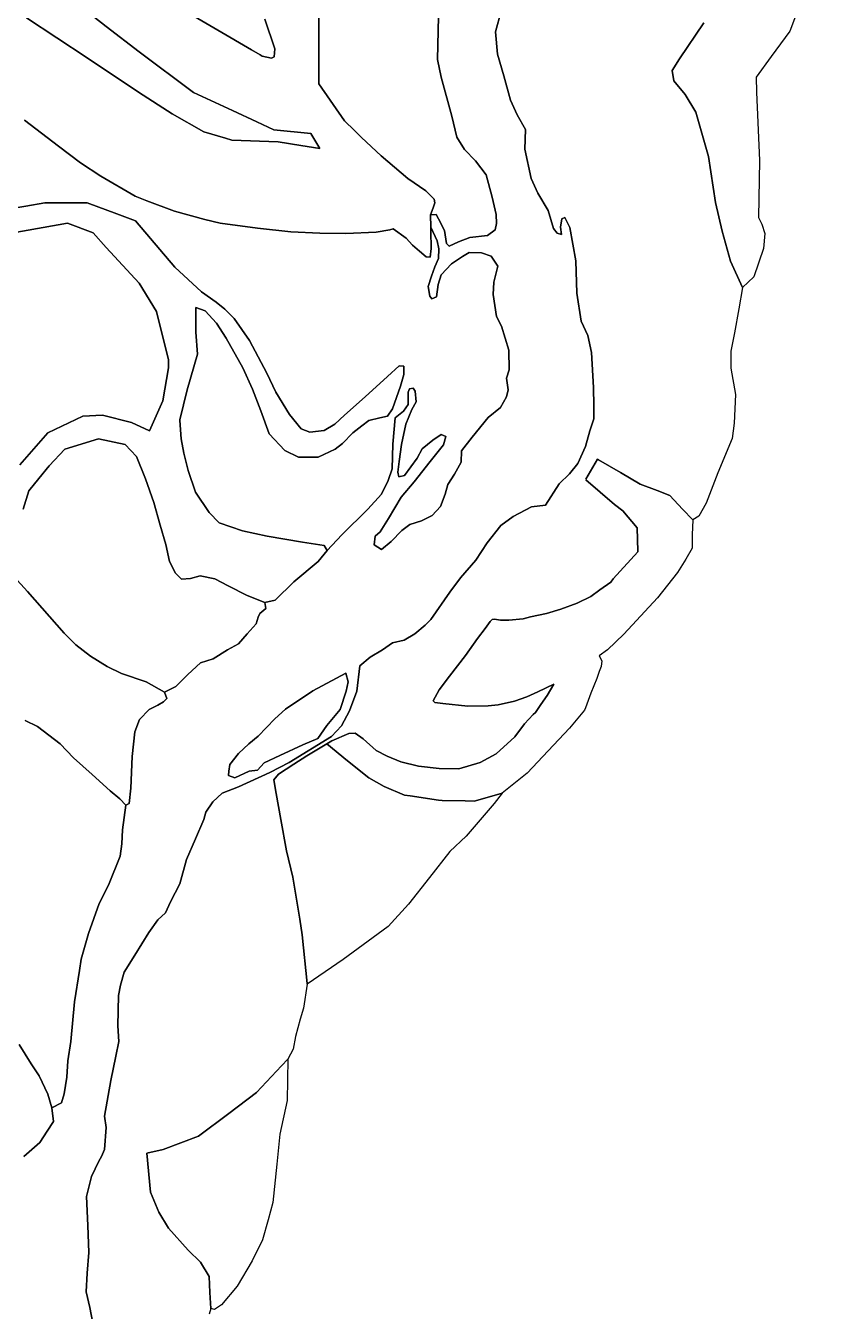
# Model space of a CAD drawing. Header units: inches. Extents: x 288635 to 1232953, y 676945 to 1655780.
# Drawn here: x 530621 to 544893, y 1377011 to 1399576 of the extents above; entities that cross this region are included whole.
import ezdxf

# ---------------------------------------------------------------- set-up
doc = ezdxf.new("R2010")
doc.units = ezdxf.units.IN
doc.header["$MEASUREMENT"] = 0
doc.layers.add('Images', color=7, linetype='Continuous')
picture_1 = doc.add_image_def('image4.jpg', size_in_pixel=(1536, 2752))
picture_2 = doc.add_image_def('image5.jpg', size_in_pixel=(2644, 3704))

msp = doc.modelspace()

# ---------------------------------------------------------------- linework, layer by layer
at = {"color": 1}
for points in [[(530633.4297, 1399711.8349), (531697.0568, 1399013.3335), (532601.9336, 1398410.0823), (533189.3098, 1398029.0815), (533744.9359, 1397711.5809), (534125.2035, 1397601.1806), (534237.0619, 1397568.7056), (535046.6885, 1397536.9555), (535449.2136, 1397472.0288), (535778.2083, 1397418.9625), (535624.9021, 1397685.5914), (534974.9792, 1397750.102), (534676.894, 1397887.4222), (534246.1479, 1398085.8558), (533562.1014, 1398400.9783), (532609.5995, 1399115.3547), (532030.1608, 1399559.8556), (531466.5972, 1400004.3565)], [(531466.5972, 1400004.3565), (532030.1608, 1399559.8556), (532609.5995, 1399115.3547), (533562.1014, 1398400.9783), (534246.1479, 1398085.8558), (534676.894, 1397887.4222), (534974.9792, 1397750.102), (535624.9021, 1397685.5914), (535778.2083, 1397418.9625), (535449.2136, 1397472.0288), (535046.6885, 1397536.9555), (534237.0619, 1397568.7056), (534125.2035, 1397601.1806), (533744.9359, 1397711.5809), (533189.3098, 1398029.0815), (532601.9336, 1398410.0823), (531697.0568, 1399013.3335), (530633.4297, 1399711.8349)], [(535760.7933, 1399831.4638), (535760.7933, 1398571.6349), (535760.7933, 1398558.154), (536210.8675, 1397908.0468), (536388.1313, 1397734.5154), (536511.9565, 1397613.8652), (536854.8572, 1397290.0146), (537324.7582, 1396893.1388), (537639.0838, 1396677.2383), (537785.1341, 1396534.363), (537797.8341, 1396467.6879), (537769.2591, 1396381.9627), (537721.634, 1396254.9625), (537726.49, 1396038.8679), (537727.984, 1395972.3869), (537734.334, 1395667.5863), (537718.459, 1395512.011), (537645.4338, 1395521.536), (537527.9586, 1395619.9612), (537404.1333, 1395724.7364), (537293.0081, 1395845.3867), (537067.5827, 1396013.662), (537010.4325, 1395991.437), (536769.1321, 1395953.3369), (536238.906, 1395927.9368), (535778.8319, 1395934.4777), (535270.6421, 1395958.449), (534689.0132, 1396022.2951), (534030.2715, 1396112.082), (533762.0958, 1396173.8454), (533229.1935, 1396323.2195), (532743.7404, 1396500.531), (532541.5226, 1396583.9776), (531940.9079, 1396937.2804), (531579.3879, 1397167.9029), (531195.9835, 1397461.0945), (530601.6796, 1397915.5621)], [(531857.5454, 1376496.2982), (531745.7852, 1377075.4194), (531679.745, 1377354.82), (531700.0651, 1377679.9406), (531730.5451, 1378040.6213), (531710.2251, 1378518.1423), (531684.8251, 1379026.1433), (531776.2652, 1379376.664), (531903.2655, 1379645.9045), (531948.9856, 1379727.1847), (532004.8657, 1379849.1049), (532030.2657, 1380235.1857), (531999.7857, 1380433.3061), (532111.5459, 1381063.2274), (532202.9861, 1381489.9482), (532253.7862, 1381743.9487), (532238.5462, 1382023.3493), (532248.7062, 1382551.6704), (532283.6312, 1382733.2807), (532349.6714, 1382961.8812), (532532.5517, 1383261.6018), (532781.4722, 1383657.8426), (532938.9526, 1383881.363), (533071.0328, 1384003.2833), (533162.473, 1384196.3236), (533325.0333, 1384516.3643), (533441.8736, 1384938.0051), (533599.3539, 1385303.7659), (533746.6742, 1385644.1265), (533782.2342, 1385771.1268), (533904.1545, 1385954.0072), (534066.2491, 1386102.8797), (534355.8097, 1386214.6399), (534904.4508, 1386468.6404), (535239.7315, 1386641.3608), (535986.493, 1387098.5617), (536159.2133, 1387286.522), (536301.4536, 1387550.6826), (536428.4539, 1387896.1233), (536479.254, 1388338.0841), (536662.1343, 1388490.4845), (536880.5748, 1388622.5647), (537053.2951, 1388744.485), (537261.5755, 1388790.2051), (537444.4559, 1388901.9653), (537627.3363, 1389054.3656), (537728.9365, 1389155.9658), (538059.1371, 1389633.4867), (538247.0975, 1389882.4072), (538516.338, 1390197.3679), (538714.4584, 1390502.1685), (538953.2189, 1390801.8891), (539171.6594, 1390959.3694), (539491.7, 1391132.0897), (539740.6205, 1391162.5698), (539979.381, 1391533.4105), (540162.2613, 1391711.2109), (540304.5016, 1391889.0112), (540441.6619, 1392188.7318), (540517.8621, 1392463.0524), (540588.9822, 1392676.4128), (540588.9822, 1392905.0133), (540578.8222, 1393225.0539), (540548.3421, 1393839.7351), (540482.302, 1394139.4557), (540365.4617, 1394388.3762), (540289.2616, 1394881.1372), (540274.0216, 1395450.0984), (540167.3414, 1396034.2995), (540075.9012, 1396212.0999), (540025.1011, 1396186.6998), (540004.781, 1396039.3795), (540020.0211, 1395912.3793), (539943.8209, 1395932.6993), (539877.7808, 1396013.9795), (539786.3406, 1396334.0201), (539603.4602, 1396638.8207), (539486.62, 1396892.8213), (539374.8598, 1397410.9823), (539390.0998, 1397756.423), (539242.7795, 1398010.4235), (539122.7077, 1398266.948), (539005.8674, 1398693.6689), (538899.1872, 1399074.6696), (538863.6272, 1399470.9104), (538960.1473, 1399831.5911)], [(533567.0571, 1399743.546), (533990.2179, 1399497.8723), (534581.7482, 1399154.4486), (534732.0361, 1399067.1962), (534771.3055, 1399044.3976), (534933.0415, 1399009.3235), (534981.7249, 1399030.4902), (534992.8554, 1399168.2593), (534817.4483, 1399693.76)], [(534817.4483, 1399693.76), (534992.8554, 1399168.2593), (534981.7249, 1399030.4902), (534981.7249, 1399030.4902), (534933.0415, 1399009.3235), (534771.3055, 1399044.3976), (534732.0361, 1399067.1962), (534581.7482, 1399154.4486), (533990.2179, 1399497.8723), (533567.0571, 1399743.546)], [(537862.8652, 1399735.0709), (537842.5451, 1398983.2294), (537908.5852, 1398673.3488), (538096.5456, 1397987.5474), (538181.0574, 1397619.2627), (538318.2177, 1397400.8223), (538511.258, 1397202.7019), (538699.2184, 1396958.8614), (538805.8986, 1396567.7006), (538871.9388, 1396262.9), (538882.0988, 1396105.4197), (538856.6987, 1395993.6595), (538724.6185, 1395892.0593), (538409.6578, 1395856.4992), (538211.5374, 1395785.379), (538048.9771, 1395704.0989), (538003.257, 1395754.899), (537967.697, 1395983.4994), (537861.0167, 1396186.6998), (537820.3767, 1396262.9), (537721.634, 1396254.9625), (537769.2591, 1396381.9627), (537797.8341, 1396467.6879), (537785.1341, 1396534.363), (537639.0838, 1396677.2383), (537324.7582, 1396893.1388), (536854.8572, 1397290.0146), (536511.9565, 1397613.8652), (536388.1313, 1397734.5154), (536210.8675, 1397908.0468), (535760.7933, 1398558.154), (535760.7933, 1398571.6349), (535760.7933, 1399831.4638)], [(544209.9217, 1399957.5004), (544024.713, 1399481.2495), (543700.5978, 1399038.0715), (543436.0139, 1398674.2687), (543442.6285, 1398409.6848), (543495.5453, 1397212.4428), (543475.7015, 1396207.0242), (543535.2328, 1396094.576), (543588.1496, 1395929.2111), (543561.6912, 1395664.6273), (543396.3263, 1395168.5325), (543396.3263, 1395168.5325), (543195.2426, 1394980.1488), (542985.6922, 1395443.6997), (542839.6419, 1395970.7508), (542718.9916, 1396472.4018), (542598.3414, 1397278.8534), (542376.0909, 1398059.905), (542191.9406, 1398371.0556), (541988.7402, 1398606.006), (541963.3401, 1398790.1564), (542090.3404, 1398993.3568), (542515.7912, 1399628.3581)], [(542515.7912, 1399628.3581), (542090.3404, 1398993.3568), (541963.3401, 1398790.1564), (541988.7402, 1398606.006), (542191.9406, 1398371.0556), (542376.0909, 1398059.905), (542598.3414, 1397278.8534), (542718.9916, 1396472.4018), (542839.6419, 1395970.7508), (542985.6922, 1395443.6997), (543195.2426, 1394980.1488), (543133.6231, 1394607.8516), (543057.423, 1394184.5174), (542989.6895, 1393862.7834), (542989.6895, 1393566.4495), (543074.3563, 1393100.7819), (543048.9563, 1392601.2476), (543015.0895, 1392330.3137), (542761.089, 1391729.1792), (542557.8886, 1391195.7781), (542430.8884, 1390967.1776), (542321.9052, 1390904.4495), (542145.1314, 1391092.4982), (541920.9692, 1391330.9577), (541698.9172, 1391417.1116), (541402.9967, 1391531.9256), (541056.2395, 1391732.3182), (540669.6063, 1391955.7553), (540649.9504, 1391967.1145), (540445.984, 1391616.8292), (540451.2307, 1391612.3589), (540445.984, 1391603.3483), (540949.5889, 1391174.2667), (541094.2361, 1391060.3023), (541348.2366, 1390763.9683), (541358.4918, 1390353.7567), (541358.8199, 1390340.6342), (540927.4791, 1389869.3583), (540884.9281, 1389809.3821), (540694.4277, 1389671.7985), (540535.6774, 1389555.3816), (540294.3769, 1389438.9647), (540010.743, 1389335.2478), (539756.7425, 1389259.0477), (539475.2252, 1389198.9342), (539350.3417, 1389165.0675), (539096.3412, 1389143.9008), (538952.4075, 1389143.9008), (538846.574, 1389156.6008), (538802.1239, 1389154.4841), (538770.3738, 1389118.5007), (538681.4737, 1388993.6171), (538546.0067, 1388817.9334), (538338.573, 1388521.5995), (538054.9391, 1388161.7655), (537875.022, 1387916.2316), (537769.1885, 1387723.6146), (537798.8219, 1387693.9812), (537940.6388, 1387679.1645), (538374.5564, 1387632.5977), (538734.3904, 1387636.8311), (538907.9574, 1387655.8811), (539195.8247, 1387719.3812), (539411.7251, 1387797.6981), (539602.2255, 1387884.4816), (539887.5456, 1388016.6448), (539767.3611, 1387820.6287), (539658.8817, 1387659.2325), (539561.0287, 1387521.1282), (539520.069, 1387486.3474), (539373.5898, 1387323.3521), (539202.1394, 1387091.5767), (538875.1138, 1386793.1261), (538592.5382, 1386640.7258), (538221.0625, 1386529.6005), (537871.8118, 1386535.9505), (537509.861, 1386577.2256), (537201.8854, 1386653.4258), (536960.5849, 1386751.851), (536770.4139, 1386853.5976), (536541.4841, 1387056.6516), (536398.6088, 1387158.2518), (536290.6586, 1387155.0768), (535989.0103, 1387025.0201), (535904.5683, 1386969.2183), (535554.6921, 1386758.201), (535326.0917, 1386615.9607), (535056.8511, 1386438.1603), (534970.491, 1386341.6402), (535016.211, 1386097.7997), (535097.4912, 1385640.5988), (535194.0114, 1385091.9577), (535305.7716, 1384629.6767), (535431.5564, 1383891.4117), (535471.3904, 1383619.2301), (535557.2233, 1382764.2696), (535557.4317, 1382750.9327), (535494.2017, 1382329.7363), (535432.8183, 1382137.1193), (535352.3848, 1381834.4353), (535312.168, 1381610.0682), (535216.3974, 1381437.307), (535107.5176, 1381318.8656), (534667.5412, 1380849.7376), (534186.5467, 1380481.0488), (533653.1457, 1380087.348), (533030.8444, 1379852.3976), (532745.1569, 1379783.6552), (532810.0594, 1379103.1051), (532954.4022, 1378751.0518), (533122.7003, 1378471.0512), (533469.795, 1378084.5688), (533684.1079, 1377870.2559), (533838.8895, 1377624.1929), (533850.7958, 1377342.411), (533866.6708, 1377060.6292), (533839.6294, 1376960.7098)], [(530601.6796, 1397915.5621), (531195.9835, 1397461.0945), (531579.3879, 1397167.9029), (531940.9079, 1396937.2804), (532541.5226, 1396583.9776), (532743.7404, 1396500.531), (532743.7404, 1396500.531), (533229.1935, 1396323.2195), (533762.0958, 1396173.8454), (534030.2715, 1396112.082), (534689.0132, 1396022.2951), (535270.6421, 1395958.449), (535778.8319, 1395934.4777), (536238.906, 1395927.9368), (536769.1321, 1395953.3369), (537010.4325, 1395991.437), (537067.5827, 1396013.662), (537293.0081, 1395845.3867), (537404.1333, 1395724.7364), (537527.9586, 1395619.9612), (537645.4338, 1395521.536), (537718.459, 1395512.011), (537734.334, 1395667.5863), (537727.984, 1395972.3869), (537726.49, 1396038.8679), (537840.6967, 1395800.6191), (537866.0967, 1395658.3788), (537861.0167, 1395490.7385), (537800.0566, 1395343.4182), (537739.0965, 1395180.8578), (537683.2164, 1394997.9775), (537708.6164, 1394830.3371), (537744.1765, 1394784.617), (537825.4567, 1394815.0971), (537855.9367, 1395033.5375), (537911.8168, 1395201.1779), (538089.6172, 1395394.2183), (538282.6576, 1395526.2985), (538399.4978, 1395597.4187), (538617.9383, 1395587.2586), (538785.5786, 1395531.3785), (538902.4188, 1395353.5782), (538871.9388, 1395236.7379), (538831.2987, 1395074.1776), (538821.1387, 1394860.8172), (538877.0188, 1394474.7364), (538968.459, 1394302.0161), (539095.4592, 1393880.3752), (539100.5392, 1393534.9345), (539054.8191, 1393387.6142), (539085.2992, 1393184.4138), (539054.8191, 1393062.4936), (538948.1389, 1392874.5332), (538734.7785, 1392701.8129), (538455.3779, 1392351.2922), (538267.4176, 1392112.5317), (538262.3375, 1391914.4113), (538140.4173, 1391706.1309), (538023.5771, 1391523.2505), (537977.857, 1391355.6102), (537896.5768, 1391137.1697), (537749.2565, 1390979.6894), (537561.2961, 1390883.1692), (537358.0957, 1390822.2091), (537220.9355, 1390715.5289), (537032.9751, 1390522.4885), (536860.2547, 1390380.2482), (536733.2545, 1390466.6084), (536748.4945, 1390619.0087), (536839.9347, 1390690.1289), (536982.175, 1390923.8093), (537205.6954, 1391299.7301), (537434.2959, 1391568.9706), (537713.6964, 1391924.5713), (537952.4569, 1392219.2119), (537988.017, 1392366.5322), (537911.8168, 1392402.0923), (537764.4965, 1392300.4921), (537576.5362, 1392148.0918), (537490.176, 1391985.5314), (537266.6555, 1391680.7308), (537165.0553, 1391660.4108), (537149.8153, 1391741.691), (537170.1354, 1391929.6513), (537210.7754, 1392224.2919), (537286.9756, 1392579.8926), (537393.6558, 1392838.9731), (537469.856, 1392976.1334), (537454.6159, 1393159.0138), (537419.0559, 1393214.8939), (537353.0157, 1393204.7339), (537332.6957, 1393143.7738), (537332.6957, 1392925.3333), (537246.3355, 1392808.4931), (537104.0952, 1392691.6529), (537058.3751, 1392229.3719), (537048.2151, 1391797.5711), (536977.095, 1391594.3707), (536860.2547, 1391355.6102), (536621.4943, 1391091.4497), (536164.2933, 1390639.3287), (535910.2928, 1390365.0082), (535854.4127, 1390451.3684), (535478.492, 1390512.3285), (534858.7307, 1390613.9287), (534421.8499, 1390710.4489), (534015.449, 1390852.6892), (533837.6487, 1391030.4895), (533598.8882, 1391386.0902), (533471.888, 1391767.091), (533395.6878, 1392071.8916), (533348.5235, 1392322.8084), (533321.7071, 1392644.6052), (533322.5497, 1392647.9754), (533321.7071, 1392658.0861), (533453.999, 1393187.2538), (533635.0281, 1393812.6271), (533602.8274, 1394199.0354), (533602.8274, 1394212.5163), (533602.8274, 1394628.9842), (533766.5285, 1394571.2566), (533964.6489, 1394352.8162), (534137.3693, 1394093.7357), (534432.0099, 1393570.4946), (534599.6502, 1393194.5739), (534746.9705, 1392813.5731), (534894.2908, 1392412.2523), (535168.6114, 1392122.6917), (535407.3718, 1392005.8515), (535752.8125, 1392000.7715), (536047.4531, 1392143.0118), (536179.5334, 1392244.612), (536357.3337, 1392427.4923), (536519.8941, 1392554.4926), (536641.8143, 1392645.9328), (536834.8547, 1392691.6529), (536966.9349, 1392722.1329), (537053.2951, 1392849.1332), (537195.5354, 1393250.454), (537256.4955, 1393453.6544), (537256.4955, 1393600.9747), (537170.1354, 1393606.0547), (536966.9349, 1393418.0943), (536575.7742, 1393062.4936), (536215.0934, 1392742.453), (536042.3731, 1392584.9726), (535854.4127, 1392468.1324), (535605.4922, 1392442.7324), (535453.0919, 1392498.6125), (535249.8915, 1392752.613), (535011.131, 1393143.7738), (534848.5707, 1393479.0544), (534548.8501, 1394048.0156), (534274.5296, 1394439.1763), (534111.9692, 1394601.7367), (533959.5689, 1394723.6569), (533706.8167, 1394902.4413), (533239.0246, 1395340.0533), (532544.492, 1396150.3414), (532218.1269, 1396271.9284), (531701.1309, 1396464.5347), (530956.9888, 1396464.5347), (530623.907, 1396410.0304), (530047.4818, 1396315.7063)], [(530047.4818, 1396315.7063), (530623.907, 1396410.0304), (530956.9888, 1396464.5347), (531701.1309, 1396464.5347), (532218.1269, 1396271.9284), (532544.492, 1396150.3414), (532544.492, 1396150.3414), (533239.0246, 1395340.0533), (533706.8167, 1394902.4413), (533959.5689, 1394723.6569), (534111.9692, 1394601.7367), (534274.5296, 1394439.1763), (534548.8501, 1394048.0156), (534848.5707, 1393479.0544), (535011.131, 1393143.7738), (535249.8915, 1392752.613), (535453.0919, 1392498.6125), (535605.4922, 1392442.7324), (535854.4127, 1392468.1324), (536042.3731, 1392584.9726), (536215.0934, 1392742.453), (536575.7742, 1393062.4936), (536966.9349, 1393418.0943), (537170.1354, 1393606.0547), (537256.4955, 1393600.9747), (537256.4955, 1393453.6544), (537195.5354, 1393250.454), (537053.2951, 1392849.1332), (536966.9349, 1392722.1329), (536834.8547, 1392691.6529), (536641.8143, 1392645.9328), (536519.8941, 1392554.4926), (536357.3337, 1392427.4923), (536179.5334, 1392244.612), (536047.4531, 1392143.0118), (535752.8125, 1392000.7715), (535407.3718, 1392005.8515), (535168.6114, 1392122.6917), (534894.2908, 1392412.2523), (534746.9705, 1392813.5731), (534599.6502, 1393194.5739), (534432.0099, 1393570.4946), (534137.3693, 1394093.7357), (533964.6489, 1394352.8162), (533766.5285, 1394571.2566), (533602.8274, 1394628.9842), (533602.8274, 1394212.5163), (533602.8274, 1394199.0354), (533635.0281, 1393812.6271), (533453.999, 1393187.2538), (533321.7071, 1392658.0861), (533322.5497, 1392647.9754), (533321.7071, 1392644.6052), (533348.5235, 1392322.8084), (533395.6878, 1392071.8916), (533471.888, 1391767.091), (533598.8882, 1391386.0902), (533837.6487, 1391030.4895), (534015.449, 1390852.6892), (534421.8499, 1390710.4489), (534858.7307, 1390613.9287), (535478.492, 1390512.3285), (535854.4127, 1390451.3684), (535910.2928, 1390365.0082), (535752.8125, 1390171.9678), (535326.0917, 1389816.3671), (534995.891, 1389491.2465), (534813.0106, 1389450.6064), (534503.13, 1389572.5266), (534172.9294, 1389745.247), (533939.2489, 1389867.1672), (533680.1684, 1389917.9673), (533512.528, 1389872.2472), (533355.0477, 1389862.0872), (533248.3675, 1389968.7674), (533141.6873, 1390171.9678), (533080.7272, 1390471.6884), (532979.127, 1390812.0491), (532867.3668, 1391208.2899), (532720.0465, 1391619.7707), (532561.0285, 1392013.1629), (532362.5906, 1392228.1373), (531899.5688, 1392327.3563), (531304.2551, 1392145.4549), (531029.6703, 1391847.9567), (530849.7533, 1391630.998), (530675.128, 1391414.0392), (530574.5861, 1391091.2469)], [(530516.3777, 1391869.1234), (531005.8578, 1392427.3954), (531624.984, 1392721.0835), (531965.038, 1392739.8592), (532478.346, 1392611.5322), (532792.5394, 1392462.7038), (533024.0502, 1392991.8715), (533123.2692, 1393570.6487), (533123.2692, 1393584.1296), (533123.2692, 1393710.6271), (532911.9883, 1394560.1074), (532610.638, 1395055.8773), (532031.8608, 1395684.264), (531805.3108, 1395938.3748), (531355.5183, 1396110.3543), (530403.0164, 1395938.3748)], [(530403.0164, 1395938.3748), (531355.5183, 1396110.3543), (531805.3108, 1395938.3748), (532031.8608, 1395684.264), (532610.638, 1395055.8773), (532911.9883, 1394560.1074), (533123.2692, 1393710.6271), (533123.2692, 1393584.1296), (533123.2692, 1393570.6487), (533024.0502, 1392991.8715), (533024.0502, 1392991.8715), (532792.5394, 1392462.7038), (532478.346, 1392611.5322), (531965.038, 1392739.8592), (531624.984, 1392721.0835), (531005.8578, 1392427.3954), (530516.3777, 1391869.1234)], [(530574.5861, 1391091.2469), (530675.128, 1391414.0392), (530849.7533, 1391630.998), (531029.6703, 1391847.9567), (531304.2551, 1392145.4549), (531899.5688, 1392327.3563), (532362.5906, 1392228.1373), (532561.0285, 1392013.1629), (532720.0465, 1391619.7707), (532867.3668, 1391208.2899), (532979.127, 1390812.0491), (533080.7272, 1390471.6884), (533141.6873, 1390171.9678), (533248.3675, 1389968.7674), (533355.0477, 1389862.0872), (533512.528, 1389872.2472), (533680.1684, 1389917.9673), (533939.2489, 1389867.1672), (534172.9294, 1389745.247), (534503.13, 1389572.5266), (534813.0106, 1389450.6064), (534833.3307, 1389343.9262), (534726.6505, 1389257.566), (534696.1704, 1389196.6059), (534660.6103, 1389079.7656), (534503.13, 1388901.9653), (534355.8097, 1388724.1649), (534157.6893, 1388622.5647), (533908.7688, 1388465.0844), (533685.2484, 1388393.9643), (533461.7279, 1388185.6838), (533253.4475, 1387977.4034), (533055.3271, 1387880.8832), (532735.2865, 1388058.6836), (532303.4856, 1388206.0039), (532049.4851, 1388327.9241), (531754.8445, 1388510.8045), (531500.844, 1388708.9249), (531295.3937, 1388914.0308), (530649.9573, 1389644.8926), (530110.2063, 1390237.5605)], [(530110.2063, 1390237.5605), (530649.9573, 1389644.8926), (531295.3937, 1388914.0308), (531500.844, 1388708.9249), (531754.8445, 1388510.8045), (532049.4851, 1388327.9241), (532303.4856, 1388206.0039), (532735.2865, 1388058.6836), (533055.3271, 1387880.8832), (533095.9672, 1387769.123), (533040.0871, 1387708.1629), (532938.4869, 1387652.2828), (532786.0866, 1387571.0026), (532618.4463, 1387398.2823), (532532.0861, 1387179.8418), (532486.366, 1386748.041), (532466.0459, 1386194.3199), (532435.5659, 1385925.0793), (532374.6058, 1385894.5993), (532273.0056, 1386006.3595), (532100.2852, 1386148.5998), (531785.3246, 1386433.0803), (531460.2039, 1386722.6409), (531226.5235, 1386971.5614), (530825.2027, 1387276.362), (530611.8422, 1387377.9622)], [(530611.8422, 1387377.9622), (530825.2027, 1387276.362), (531226.5235, 1386971.5614), (531460.2039, 1386722.6409), (531785.3246, 1386433.0803), (532100.2852, 1386148.5998), (532273.0056, 1386006.3595), (532374.6058, 1385894.5993), (532319.1913, 1385461.2462), (532309.0313, 1385217.4057), (532278.5512, 1384998.9652), (532075.3508, 1384490.9642), (531907.7105, 1384170.9236), (531719.7501, 1383642.6025), (531592.7499, 1383190.4816), (531562.2698, 1382992.3612), (531476.5446, 1382444.9901), (531410.5045, 1381749.0287), (531359.7044, 1381408.6681), (531339.3844, 1381119.1075), (531293.6643, 1380829.5469), (531247.9442, 1380672.0666), (531247.9442, 1380672.0666), (531076.9975, 1380583.9194), (531006.2204, 1380822.7736), (530858.0534, 1381144.5075), (530718.3531, 1381356.1746), (530506.686, 1381694.842)], [(530506.686, 1381694.842), (530718.3531, 1381356.1746), (530858.0534, 1381144.5075), (531006.2204, 1380822.7736), (531076.9975, 1380583.9194), (531105.0689, 1380340.5959), (530998.3887, 1380172.9556), (530866.3084, 1379974.8352), (530586.9079, 1379725.9147)]]:
    msp.add_lwpolyline(points, dxfattribs=at)
at = {"color": 1, "ltscale": 3}
for points in [[(538960.1473, 1399831.5911), (538863.6272, 1399470.9104), (538899.1872, 1399074.6696), (539005.8674, 1398693.6689), (539122.7077, 1398266.948), (539242.7795, 1398010.4235), (539390.0998, 1397756.423), (539374.8598, 1397410.9823), (539486.62, 1396892.8213), (539603.4602, 1396638.8207), (539786.3406, 1396334.0201), (539877.7808, 1396013.9795), (539943.8209, 1395932.6993), (540020.0211, 1395912.3793), (540004.781, 1396039.3795), (540025.1011, 1396186.6998), (540075.9012, 1396212.0999), (540167.3414, 1396034.2995), (540274.0216, 1395450.0984), (540289.2616, 1394881.1372), (540365.4617, 1394388.3762), (540482.302, 1394139.4557), (540548.3421, 1393839.7351), (540578.8222, 1393225.0539), (540588.9822, 1392905.0133), (540588.9822, 1392676.4128), (540517.8621, 1392463.0524), (540441.6619, 1392188.7318), (540304.5016, 1391889.0112), (540162.2613, 1391711.2109), (539979.381, 1391533.4105), (539740.6205, 1391162.5698), (539491.7, 1391132.0897), (539171.6594, 1390959.3694), (538953.2189, 1390801.8891), (538714.4584, 1390502.1685), (538516.338, 1390197.3679), (538247.0975, 1389882.4072), (538059.1371, 1389633.4867), (537728.9365, 1389155.9658), (537627.3363, 1389054.3656), (537444.4559, 1388901.9653), (537261.5755, 1388790.2051), (537053.2951, 1388744.485), (536880.5748, 1388622.5647), (536662.1343, 1388490.4845), (536479.254, 1388338.0841), (536428.4539, 1387896.1233), (536301.4536, 1387550.6826), (536159.2133, 1387286.522), (535986.493, 1387098.5617), (535239.7315, 1386641.3608), (534904.4508, 1386468.6404), (534355.8097, 1386214.6399), (534066.2491, 1386102.8797), (533904.1545, 1385954.0072), (533782.2342, 1385771.1268), (533746.6742, 1385644.1265), (533599.3539, 1385303.7659), (533441.8736, 1384938.0051), (533325.0333, 1384516.3643), (533162.473, 1384196.3236), (533071.0328, 1384003.2833), (532938.9526, 1383881.363), (532781.4722, 1383657.8426), (532532.5517, 1383261.6018), (532349.6714, 1382961.8812), (532283.6312, 1382733.2807), (532248.7062, 1382551.6704), (532238.5462, 1382023.3493), (532253.7862, 1381743.9487), (532202.9861, 1381489.9482), (532111.5459, 1381063.2274), (531999.7857, 1380433.3061), (532030.2657, 1380235.1857), (532004.8657, 1379849.1049), (531948.9856, 1379727.1847), (531903.2655, 1379645.9045), (531776.2652, 1379376.664), (531684.8251, 1379026.1433), (531710.2251, 1378518.1423), (531730.5451, 1378040.6213), (531700.0651, 1377679.9406), (531679.745, 1377354.82), (531745.7852, 1377075.4194), (531857.5454, 1376496.2982)], [(530586.9079, 1379725.9147), (530866.3084, 1379974.8352), (530998.3887, 1380172.9556), (531105.0689, 1380340.5959), (531076.9975, 1380583.9194), (531247.9442, 1380672.0666), (531293.6643, 1380829.5469), (531339.3844, 1381119.1075), (531359.7044, 1381408.6681), (531410.5045, 1381749.0287), (531476.5446, 1382444.9901), (531562.2698, 1382992.3612), (531592.7499, 1383190.4816), (531719.7501, 1383642.6025), (531907.7105, 1384170.9236), (532075.3508, 1384490.9642), (532278.5512, 1384998.9652), (532309.0313, 1385217.4057), (532319.1913, 1385461.2462), (532374.6058, 1385894.5993), (532435.5659, 1385925.0793), (532466.0459, 1386194.3199), (532486.366, 1386748.041), (532532.0861, 1387179.8418), (532618.4463, 1387398.2823), (532786.0866, 1387571.0026), (532938.4869, 1387652.2828), (533040.0871, 1387708.1629), (533095.9672, 1387769.123), (533055.3271, 1387880.8832), (533253.4475, 1387977.4034), (533461.7279, 1388185.6838), (533685.2484, 1388393.9643), (533908.7688, 1388465.0844), (534157.6893, 1388622.5647), (534355.8097, 1388724.1649), (534503.13, 1388901.9653), (534660.6103, 1389079.7656), (534696.1704, 1389196.6059), (534726.6505, 1389257.566), (534833.3307, 1389343.9262), (534813.0106, 1389450.6064), (534995.891, 1389491.2465), (535326.0917, 1389816.3671), (535752.8125, 1390171.9678), (535910.2928, 1390365.0082), (536164.2933, 1390639.3287), (536621.4943, 1391091.4497), (536860.2547, 1391355.6102), (536977.095, 1391594.3707), (537048.2151, 1391797.5711), (537058.3751, 1392229.3719), (537104.0952, 1392691.6529), (537246.3355, 1392808.4931), (537332.6957, 1392925.3333), (537332.6957, 1393143.7738), (537353.0157, 1393204.7339), (537419.0559, 1393214.8939), (537454.6159, 1393159.0138), (537469.856, 1392976.1334), (537393.6558, 1392838.9731), (537286.9756, 1392579.8926), (537210.7754, 1392224.2919), (537170.1354, 1391929.6513), (537149.8153, 1391741.691), (537165.0553, 1391660.4108), (537266.6555, 1391680.7308), (537490.176, 1391985.5314), (537576.5362, 1392148.0918), (537764.4965, 1392300.4921), (537911.8168, 1392402.0923), (537988.017, 1392366.5322), (537952.4569, 1392219.2119), (537713.6964, 1391924.5713), (537434.2959, 1391568.9706), (537205.6954, 1391299.7301), (536982.175, 1390923.8093), (536839.9347, 1390690.1289), (536748.4945, 1390619.0087), (536733.2545, 1390466.6084), (536860.2547, 1390380.2482), (537032.9751, 1390522.4885), (537220.9355, 1390715.5289), (537358.0957, 1390822.2091), (537561.2961, 1390883.1692), (537749.2565, 1390979.6894), (537896.5768, 1391137.1697), (537977.857, 1391355.6102), (538023.5771, 1391523.2505), (538140.4173, 1391706.1309), (538262.3375, 1391914.4113), (538267.4176, 1392112.5317), (538455.3779, 1392351.2922), (538734.7785, 1392701.8129), (538948.1389, 1392874.5332), (539054.8191, 1393062.4936), (539085.2992, 1393184.4138), (539054.8191, 1393387.6142), (539100.5392, 1393534.9345), (539095.4592, 1393880.3752), (538968.459, 1394302.0161), (538877.0188, 1394474.7364), (538821.1387, 1394860.8172), (538831.2987, 1395074.1776), (538871.9388, 1395236.7379), (538902.4188, 1395353.5782), (538785.5786, 1395531.3785), (538617.9383, 1395587.2586), (538399.4978, 1395597.4187), (538282.6576, 1395526.2985), (538089.6172, 1395394.2183), (537911.8168, 1395201.1779), (537855.9367, 1395033.5375), (537825.4567, 1394815.0971), (537744.1765, 1394784.617), (537708.6164, 1394830.3371), (537683.2164, 1394997.9775), (537739.0965, 1395180.8578), (537800.0566, 1395343.4182), (537861.0167, 1395490.7385), (537866.0967, 1395658.3788), (537840.6967, 1395800.6191), (537726.49, 1396038.8679), (537721.634, 1396254.9625), (537820.3767, 1396262.9), (537861.0167, 1396186.6998), (537967.697, 1395983.4994), (538003.257, 1395754.899), (538048.9771, 1395704.0989), (538211.5374, 1395785.379), (538409.6578, 1395856.4992), (538724.6185, 1395892.0593), (538856.6987, 1395993.6595), (538882.0988, 1396105.4197), (538871.9388, 1396262.9), (538805.8986, 1396567.7006), (538699.2184, 1396958.8614), (538511.258, 1397202.7019), (538318.2177, 1397400.8223), (538181.0574, 1397619.2627), (538096.5456, 1397987.5474), (537908.5852, 1398673.3488), (537842.5451, 1398983.2294), (537862.8652, 1399735.0709)]]:
    msp.add_lwpolyline(points, dxfattribs=at)
at = {"color": 1}
for points in [[(541702.7789, 1389531.0076), (541115.4028, 1388896.0063), (540829.2772, 1388619.1105), (540682.114, 1388514.3261), (540725.1547, 1388426.5257), (540717.2172, 1388328.6297), (540680.1754, 1388241.317), (540640.4879, 1388116.9626), (540532.0085, 1387857.6704), (540439.2677, 1387600.7222), (540422.193, 1387561.1807), (540157.6092, 1387243.6801), (539787.1918, 1386846.8043), (539416.7744, 1386456.5431), (538980.211, 1386105.9695), (538676.6291, 1386019.8178), (538490.7309, 1385967.0629), (538331.4578, 1385968.9367), (537928.4901, 1385973.6775), (537860.8888, 1385983.8177), (537362.5136, 1386058.574), (537267.0305, 1386072.8965), (536909.221, 1386219.4691), (536638.32, 1386376.0686), (536267.7321, 1386675.6442), (535904.5683, 1386969.2183), (535989.0103, 1387025.0201), (536290.6586, 1387155.0768), (536398.6088, 1387158.2518), (536541.4841, 1387056.6516), (536770.4139, 1386853.5976), (536960.5849, 1386751.851), (537201.8854, 1386653.4258), (537509.861, 1386577.2256), (537871.8118, 1386535.9505), (538221.0625, 1386529.6005), (538592.5382, 1386640.7258), (538875.1138, 1386793.1261), (539202.1394, 1387091.5767), (539373.5898, 1387323.3521), (539520.069, 1387486.3474), (539561.0287, 1387521.1282), (539658.8817, 1387659.2325), (539767.3611, 1387820.6287), (539887.5456, 1388016.6448), (539602.2255, 1387884.4816), (539411.7251, 1387797.6981), (539195.8247, 1387719.3812), (538907.9574, 1387655.8811), (538734.3904, 1387636.8311), (538374.5564, 1387632.5977), (537940.6388, 1387679.1645), (537798.8219, 1387693.9812), (537769.1885, 1387723.6146), (537875.022, 1387916.2316), (538054.9391, 1388161.7655), (538338.573, 1388521.5995), (538546.0067, 1388817.9334), (538681.4737, 1388993.6171), (538770.3738, 1389118.5007), (538802.1239, 1389154.4841), (538846.574, 1389156.6008), (538952.4075, 1389143.9008), (539096.3412, 1389143.9008), (539350.3417, 1389165.0675), (539475.2252, 1389198.9342), (539756.7425, 1389259.0477), (540010.743, 1389335.2478), (540294.3769, 1389438.9647), (540535.6774, 1389555.3816), (540694.4277, 1389671.7985), (540884.9281, 1389809.3821), (540927.4791, 1389869.3583), (541358.8199, 1390340.6342), (541358.4918, 1390353.7567), (541348.2366, 1390763.9683), (541094.2361, 1391060.3023), (540949.5889, 1391174.2667), (540445.984, 1391603.3483), (540451.2307, 1391612.3589), (540445.984, 1391616.8292), (540649.9504, 1391967.1145), (540669.6063, 1391955.7553), (541056.2395, 1391732.3182), (541402.9967, 1391531.9256), (541698.9172, 1391417.1116), (541920.9692, 1391330.9577), (542145.1314, 1391092.4982), (542321.9052, 1390904.4495), (542309.7072, 1390638.3124), (542313.676, 1390408.1244), (542202.5508, 1390213.6553), (542055.678, 1389979.2847), (541702.7789, 1389531.0076)], [(534180.3387, 1386418.0767), (534286.1722, 1386375.7433), (534540.1727, 1386490.0435), (534684.1063, 1386506.9769), (534804.5106, 1386639.2242), (535077.8071, 1386765.2107), (535484.2079, 1386955.7111), (535746.6751, 1387065.778), (535903.3088, 1387290.1451), (536136.319, 1387574.8373), (536239.5067, 1387894.9838), (536276.5484, 1388061.6716), (536233.5094, 1388208.7803), (535657.7749, 1387903.9797), (535179.4073, 1387578.0123), (534993.1403, 1387408.6787), (534701.0397, 1387103.8781), (534535.9394, 1386968.4111), (534353.9057, 1386803.3108), (534201.5054, 1386608.5771), (534184.572, 1386494.2768), (534180.3387, 1386418.0767)], [(534540.1727, 1386490.0435), (534286.1722, 1386375.7433), (534180.3387, 1386418.0767), (534184.572, 1386494.2768), (534201.5054, 1386608.5771), (534353.9057, 1386803.3108), (534535.9394, 1386968.4111), (534701.0397, 1387103.8781), (534993.1403, 1387408.6787), (535179.4073, 1387578.0123), (535657.7749, 1387903.9797), (536233.5094, 1388208.7803), (536276.5484, 1388061.6716), (536239.5067, 1387894.9838), (536136.319, 1387574.8373), (535903.3088, 1387290.1451), (535746.6751, 1387065.778), (535484.2079, 1386955.7111), (535077.8071, 1386765.2107), (534804.5106, 1386639.2242), (534684.1063, 1386506.9769), (534540.1727, 1386490.0435)], [(538331.4578, 1385968.9367), (538490.7309, 1385967.0629), (538676.6291, 1386019.8178), (538980.211, 1386105.9695), (538838.6586, 1385924.7295), (538346.5326, 1385353.2284), (538060.7821, 1385083.3528), (537703.5939, 1384622.9769), (537338.4681, 1384154.6635), (536981.2799, 1383765.7252), (536187.5283, 1383186.2865), (535557.4317, 1382750.9327), (535557.2233, 1382764.2696), (535471.3904, 1383619.2301), (535431.5564, 1383891.4117), (535305.7716, 1384629.6767), (535194.0114, 1385091.9577), (535097.4912, 1385640.5988), (535016.211, 1386097.7997), (534970.491, 1386341.6402), (535056.8511, 1386438.1603), (535326.0917, 1386615.9607), (535554.6921, 1386758.201), (535904.5683, 1386969.2183), (536267.7321, 1386675.6442), (536638.32, 1386376.0686), (536909.221, 1386219.4691), (537267.0305, 1386072.8965), (537362.5136, 1386058.574), (537860.8888, 1385983.8177), (537928.4901, 1385973.6775), (538331.4578, 1385968.9367)], [(534053.2024, 1377124.1294), (533930.1709, 1377044.7542), (533866.6708, 1377060.6292), (533850.7958, 1377342.411), (533838.8895, 1377624.1929), (533684.1079, 1377870.2559), (533469.795, 1378084.5688), (533122.7003, 1378471.0512), (532954.4022, 1378751.0518), (532810.0594, 1379103.1051), (532745.1569, 1379783.6552), (533030.8444, 1379852.3976), (533653.1457, 1380087.348), (534186.5467, 1380481.0488), (534667.5412, 1380849.7376), (535107.5176, 1381318.8656), (535216.3974, 1381437.307), (535208.8988, 1380709.6493), (535079.8148, 1380121.9519), (535024.9688, 1379593.7586), (534954.8983, 1378918.9457), (534876.4421, 1378617.6742), (534771.5476, 1378267.1316), (534592.9535, 1377898.0372), (534331.0155, 1377449.5675), (534053.2024, 1377124.1294)]]:
    msp.add_lwpolyline(points, close=True, dxfattribs=at)

# ---------------------------------------------------------------- pictures from other files: only their frames are drawn
at = {"layer": 'Images'}
image = msp.add_image(picture_1, insert=(512172.3558, 1384013.6564), size_in_units=(38934.3108, 69757.3068), rotation=-22.287740708, dxfattribs=at)
image.dxf.flags = 7
image = msp.add_image(picture_2, insert=(488564.8439, 1327527.3731), size_in_units=(43695.7232, 61213.6758), rotation=-22.17094651, dxfattribs=at)
image.dxf.flags = 7

doc.saveas('drawing.dxf')
